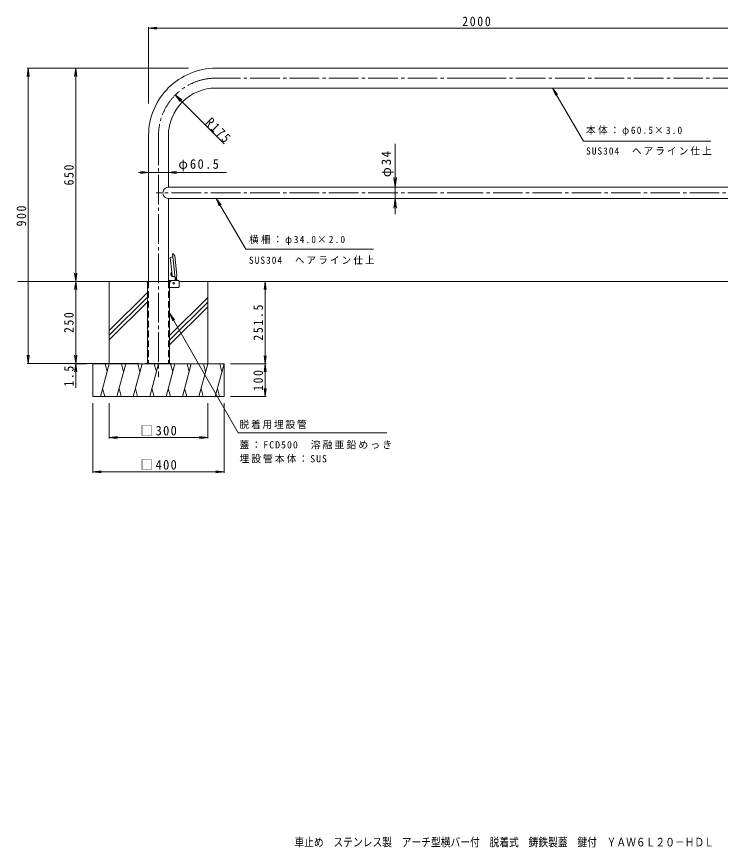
# Model space of a CAD drawing. Units: millimetres, scale not verified. Extents: x -1773 to 1813, y -1387 to 1146.
# Drawn here: x -1773 to 372, y -1387 to 1146 of the extents above; entities that cross this region are included whole.
import ezdxf
from ezdxf.enums import TextEntityAlignment as Align

# ---------------------------------------------------------------- set-up
doc = ezdxf.new("R2010")
doc.units = ezdxf.units.MM
doc.header["$LTSCALE"] = 10
doc.linetypes.add('CHAIN2', pattern=[12, 9, -1, 1, -1])
doc.linetypes.add('DASHED2', pattern=[3, 2, -1])
for name, color, linetype, lineweight in [('C-0', 4, 'Continuous', 9), ('C-1', 7, 'Continuous', 9), ('C-2', 3, 'Continuous', 9), ('C-3', 3, 'DASHED2', 9), ('C-4', 7, 'Continuous', 9), ('C-5', 7, 'Continuous', 9), ('C-6', 2, 'Continuous', 9), ('C-9', 7, 'Continuous', 9), ('C-B', 2, 'Continuous', 9), ('C-E', 6, 'Continuous', 5)]:
    doc.layers.add(name, color=color, linetype=linetype, lineweight=lineweight)
doc.layers.add('F-F_F-Fﾚｲﾔ', color=2, linetype='Continuous')
doc.styles.add('ＭＳ ゴシック', font='')
doc.styles.get('ＭＳ ゴシック').set_extended_font_data('MS Gothic')

msp = doc.modelspace()

# ---------------------------------------------------------------- linework, layer by layer
at = {"layer": 'C-0', "color": 7, "linetype": 'CHAIN2'}
for p, q in [((-370.96, 958.61), (-1165.71, 958.61)), ((-370.96, 958.61), (423.79, 958.61)), ((-1340.71, 783.61), (-1340.71, 46.96)), ((-370.96, 608.86), (-1348.3, 608.86)), ((609.25, 608.86), (-370.96, 608.86))]:
    msp.add_line(p, q, dxfattribs=at)
at = {"layer": 'C-0'}
for p, q in [((-1298.16, 413.75), (-1305.15, 412.12)), ((-1290.33, 347.66), (-1298.25, 423.05)), ((-1298, 423.27), (-1295.62, 422.62)), ((-1295.62, 422.62), (-1291.01, 416.27)), ((-1284.79, 357.17), (-1291.01, 416.27)), ((-1284.79, 357.17), (-1285.98, 354.08)), ((-1378.21, 338.86), (-1340.71, 338.86)), ((-1378.21, 338.86), (-1378.21, 337.36)), ((-1378.21, 338.86), (-1378.21, 337.36)), ((-1374.71, 337.36), (-1378.21, 337.36)), ((-1374.71, 337.36), (-1374.71, 88.86)), ((-1303.21, 338.86), (-1340.71, 338.86)), ((-1306.71, 337.36), (-1306.71, 88.86)), ((-1303.21, 337.36), (-1306.71, 337.36)), ((-1303.21, 338.86), (-1303.21, 337.36)), ((-1291.84, 353.6), (-1299.01, 353.74))]:
    msp.add_line(p, q, dxfattribs=at)
at = {"layer": 'C-0', "linetype": 'DASHED2'}
for p, q in [((-1373.21, 337.36), (-1373.21, 88.86)), ((-1308.21, 337.36), (-1308.21, 88.86))]:
    msp.add_line(p, q, dxfattribs=at)
at = {"layer": 'C-0'}
msp.add_lwpolyline([(-1305.15, 412.12), (-1300.36, 366.52), (-1300.35, 366.47)], dxfattribs=at)
at = {"layer": 'C-0', "color": 7, "linetype": 'CHAIN2'}
msp.add_arc((-1165.71, 783.61), 175, 89.99976, 180, dxfattribs=at)
at = {"layer": 'C-0'}
for centre, radius, start, end in [((-1298.06, 423.07), 0.2, 74.79398, 186), ((-1298.38, 414.72), 1, 283.12502, 6), ((-1291.85, 352.6), 1, 6, 88.87498), ((-1290.13, 347.68), 0.2, 186, 297.20602)]:
    msp.add_arc(centre, radius, start, end, dxfattribs=at)
at = {"layer": 'C-0', "linetype": 'DASHED2'}
for centre, start, end in [((-1374.71, 337.36), 0, 90), ((-1306.71, 337.36), 90, 180)]:
    msp.add_arc(centre, 1.5, start, end, dxfattribs=at)
at = {"layer": 'C-1', "color": 4}
for p, q in [((-1300.35, 366.47), (-1299.01, 353.74)), ((-1287.89, 349.11), (-1290.04, 347.5)), ((-1285.98, 354.08), (-1287.89, 349.11))]:
    msp.add_line(p, q, dxfattribs=at)
at = {"layer": 'C-1', "color": 3}
for p, q in [((-1279.46, 341.16), (-1310.46, 341.16)), ((-1277.96, 322.16), (-1277.96, 339.66)), ((-1279.46, 320.66), (-1306.71, 320.66))]:
    msp.add_line(p, q, dxfattribs=at)
at = {"layer": 'C-1'}
for p, q in [((-1300.71, 88.86), (-1380.71, 88.86)), ((-1380.71, 88.86), (-1380.71, 87.36)), ((-1353.21, 88.86), (-1353.21, 87.36)), ((-1328.21, 88.86), (-1328.21, 87.36)), ((-1300.71, 88.86), (-1300.71, 87.36))]:
    msp.add_line(p, q, dxfattribs=at)
at = {"layer": 'C-1', "color": 3}
for centre, start, end in [((-1279.46, 339.66), 0, 90), ((-1279.46, 322.16), 270, 0)]:
    msp.add_arc(centre, 1.5, start, end, dxfattribs=at)
at = {"layer": 'C-2'}
for p, q in [((-370.96, 988.86), (-1165.71, 988.86)), ((-370.96, 988.86), (423.79, 988.86)), ((-370.96, 928.36), (-1165.71, 928.36)), ((-370.96, 928.36), (423.79, 928.36)), ((-1370.96, 783.61), (-1370.96, 338.86)), ((-1310.46, 783.61), (-1310.46, 625.86)), ((-370.96, 625.86), (-1310.46, 625.86)), ((-370.96, 625.86), (568.54, 625.86)), ((-1310.46, 591.86), (-370.96, 591.86)), ((-1310.46, 591.86), (-1310.46, 338.86)), ((568.54, 591.86), (-370.96, 591.86))]:
    msp.add_line(p, q, dxfattribs=at)
for centre, radius, start, end in [((-1165.71, 783.61), 205.25, 89.99977, 180), ((-1165.71, 783.61), 144.75, 89.9998, 180), ((-1310.46, 608.86), 17, 89.99959, 270)]:
    msp.add_arc(centre, radius, start, end, dxfattribs=at)
at = {"layer": 'C-3'}
for p, q in [((-1370.96, 338.86), (-1370.96, 88.86)), ((-1310.46, 338.86), (-1310.46, 88.86))]:
    msp.add_line(p, q, dxfattribs=at)
at = {"layer": 'C-4'}
for p, q in [((-1370.96, 1110.75), (-1346.17, 1114.01)), ((-1370.96, 1113.75), (-1370.96, 881.38)), ((-1370.96, 1110.75), (629.04, 1110.75)), ((-1370.96, 1110.75), (-1346.17, 1107.49)), ((-1737.9, 988.86), (-1741.16, 964.07)), ((-1740.9, 988.86), (-1248.99, 988.86)), ((-1737.9, 988.86), (-1737.9, 88.86)), ((-1737.9, 988.86), (-1734.63, 964.07)), ((-1593.13, 988.86), (-1596.4, 964.07)), ((-1593.13, 988.86), (-1593.13, 338.86)), ((-1593.13, 988.86), (-1589.87, 964.07)), ((-1289.45, 907.35), (-1269.62, 892.14)), ((-618.85, 758.44), (-618.85, 543.81)), ((-1133.36, 671.22), (-1401.42, 671.22)), ((-1370.96, 671.22), (-1395.74, 674.48)), ((-1370.96, 671.22), (-1395.74, 667.95)), ((-1370.96, 671.22), (-1370.96, 669.42)), ((-1310.46, 671.22), (-1285.67, 674.48)), ((-1310.46, 671.22), (-1310.46, 669.42)), ((-1310.46, 671.22), (-1285.67, 667.95)), ((-618.85, 625.86), (-622.77, 655.6)), ((-618.85, 625.86), (-614.94, 655.6)), ((-618.85, 625.86), (-615.85, 625.86)), ((-618.85, 591.86), (-622.77, 562.12)), ((-618.85, 591.86), (-615.85, 591.86)), ((-618.85, 591.86), (-614.94, 562.12)), ((-1593.13, 338.86), (-1596.4, 363.65)), ((-1593.13, 338.86), (-1589.87, 363.65)), ((-1593.13, 338.86), (-1596.4, 314.08)), ((-1593.13, 338.86), (-1589.87, 314.08)), ((-1593.13, 338.86), (-1593.13, 14.5)), ((-1015.79, 338.86), (-1019.05, 314.08)), ((-1015.79, 338.86), (-1015.79, 87.36)), ((-1015.79, 338.86), (-1012.52, 314.08)), ((-1737.9, 88.86), (-1741.16, 113.65)), ((-1737.9, 88.86), (-1734.63, 113.65)), ((-1593.13, 88.86), (-1596.4, 113.65)), ((-1593.13, 88.86), (-1589.87, 113.65)), ((-1015.79, 87.36), (-1019.05, 112.15)), ((-1015.79, 87.36), (-1012.52, 112.15)), ((-1740.9, 88.86), (-1400.71, 88.86)), ((-1593.13, 87.36), (-1596.4, 62.58)), ((-1596.13, 87.36), (-1560.71, 87.36)), ((-1593.13, 87.36), (-1589.87, 62.58)), ((-1012.79, 87.36), (-1120.71, 87.36)), ((-1015.79, 87.36), (-1019.05, 62.58)), ((-1015.79, 87.36), (-1015.79, -12.64)), ((-1015.79, 87.36), (-1012.52, 62.58)), ((-1015.79, -12.64), (-1019.05, 12.15)), ((-1015.79, -12.64), (-1012.52, 12.15)), ((-1012.79, -12.64), (-1120.71, -12.64)), ((-1540.71, -244.74), (-1540.71, -32.64)), ((-1490.71, -140.63), (-1490.71, -32.64)), ((-1190.71, -140.63), (-1190.71, -32.64)), ((-1140.71, -244.74), (-1140.71, -32.64)), ((-1490.71, -137.63), (-1465.92, -134.37)), ((-1490.71, -137.63), (-1190.71, -137.63)), ((-1490.71, -137.63), (-1465.92, -140.89)), ((-1190.71, -137.63), (-1215.49, -134.37)), ((-1190.71, -137.63), (-1215.49, -140.89)), ((-1540.71, -241.74), (-1515.92, -238.48)), ((-1540.71, -241.74), (-1140.71, -241.74)), ((-1540.71, -241.74), (-1515.92, -245.01)), ((-1140.71, -241.74), (-1165.49, -238.48)), ((-1140.71, -241.74), (-1165.49, -245.01))]:
    msp.add_line(p, q, dxfattribs=at)
msp.add_lwpolyline([(-1140.26, 758.07), (-1289.45, 907.35), (-1274.23, 887.52)], dxfattribs=at)
at = {"layer": 'C-5'}
for p, q in [((-138.94, 928.36), (-123.72, 908.53)), ((-138.94, 928.36), (-129.37, 905.26)), ((-138.94, 928.36), (-45.36, 766.27)), ((-45.36, 766.27), (343.01, 766.27)), ((-1165.11, 591.86), (-1074.9, 436.6)), ((-1165.11, 591.86), (-1149.89, 572.03)), ((-1165.11, 591.86), (-1155.54, 568.76)), ((-1074.9, 436.6), (-684.76, 436.6)), ((-1306.71, 241.72), (-1097.6, -123.07)), ((-1306.71, 241.72), (-1291.49, 221.88)), ((-1306.71, 241.72), (-1297.14, 218.62)), ((-644.03, -123.07), (-1097.6, -123.07))]:
    msp.add_line(p, q, dxfattribs=at)
at = {"layer": 'C-6'}
for p, q in [((-1302.45, 363.48), (-1303.16, 362.6)), ((-1303.16, 362.6), (-1301.97, 362.73)), ((-1302.7, 358.23), (-1303.16, 362.6)), ((-1302.7, 358.23), (-1301.51, 358.35)), ((-1301.82, 357.51), (-1302.7, 358.23)), ((-1302.45, 363.48), (-1302.05, 363.52)), ((-1301.82, 357.51), (-1301.43, 357.56)), ((-1284.82, 341.16), (-1286.14, 353.67))]:
    msp.add_line(p, q, dxfattribs=at)
at = {"layer": 'C-9'}
for p, q in [((-1289.65, 341.16), (-1290.33, 347.66)), ((-1286.43, 341.16), (-1287.4, 350.39))]:
    msp.add_line(p, q, dxfattribs=at)
at = {"layer": 'C-B'}
for p, q in [((-1302.26, 365.51), (-1301.91, 366.3)), ((-1302.26, 365.51), (-1301.22, 355.57)), ((-1301.91, 366.3), (-1300.35, 366.47)), ((-1301.22, 355.57), (-1300.71, 354.87)), ((-1300.71, 354.87), (-1299.15, 355.03))]:
    msp.add_line(p, q, dxfattribs=at)
at = {"layer": 'C-E'}
for p, q in [((-1378.21, 338.86), (-1769.14, 338.86)), ((-1490.71, 87.36), (-1490.71, 338.86)), ((-1277.96, 338.86), (536.04, 338.86)), ((-1190.71, 87.36), (-1190.71, 338.86)), ((-1374.71, 304.67), (-1490.71, 188.67)), ((-1374.71, 290.53), (-1490.71, 174.53)), ((-1190.71, 289.79), (-1306.71, 173.79)), ((-1374.71, 276.39), (-1490.71, 160.39)), ((-1190.71, 275.65), (-1306.71, 159.65)), ((-1190.71, 261.5), (-1306.71, 145.5)), ((-1540.71, 87.36), (-1140.71, 87.36)), ((-1540.71, -12.64), (-1540.71, 87.36)), ((-1490.71, 87.36), (-1517.5, -12.64)), ((-1503.76, 87.36), (-1497.23, 63.01)), ((-1440.71, 87.36), (-1467.5, -12.64)), ((-1453.76, 87.36), (-1447.23, 63.01)), ((-1390.71, 87.36), (-1417.5, -12.64)), ((-1403.76, 87.36), (-1397.23, 63.01)), ((-1340.71, 87.36), (-1367.5, -12.64)), ((-1353.76, 87.36), (-1347.23, 63.01)), ((-1290.71, 87.36), (-1317.5, -12.64)), ((-1303.76, 87.36), (-1297.23, 63.01)), ((-1240.71, 87.36), (-1267.5, -12.64)), ((-1253.76, 87.36), (-1247.23, 63.01)), ((-1190.71, 87.36), (-1217.5, -12.64)), ((-1203.76, 87.36), (-1197.23, 63.01)), ((-1140.71, 87.36), (-1167.5, -12.64)), ((-1153.76, 87.36), (-1147.23, 63.01)), ((-1140.71, -12.64), (-1140.71, 87.36)), ((-1504.45, -12.64), (-1510.98, 11.71)), ((-1454.45, -12.64), (-1460.98, 11.71)), ((-1404.45, -12.64), (-1410.98, 11.71)), ((-1354.45, -12.64), (-1360.98, 11.71)), ((-1304.45, -12.64), (-1310.98, 11.71)), ((-1254.45, -12.64), (-1260.98, 11.71)), ((-1204.45, -12.64), (-1210.98, 11.71)), ((-1154.45, -12.64), (-1160.98, 11.71)), ((-1540.71, -12.64), (-1140.71, -12.64))]:
    msp.add_line(p, q, dxfattribs=at)
at = {"layer": 'C-E', "color": 4, "lineweight": 9}
msp.add_circle((-1294.36, 333.36), 2.5, dxfattribs=at)

# ---------------------------------------------------------------- texts
at = {"layer": 'C-4', "color": 2, "char_height": 29.33, "attachment_point": 7, "style": 'ＭＳ ゴシック'}
for s, insert in [('\\T1.28;\\W0.9;2000', (-414.71, 1116.75)), ('\\T1.22;\\W0.95;φ60.5', (-1280, 674.22)), ('\\T1.21;\\W0.95;□300', (-1395.71, -131.63)), ('\\T1.21;\\W0.95;□400', (-1395.71, -235.74))]:
    msp.add_mtext(s, dxfattribs=dict(at, insert=insert))
for s, insert, rotation in [('\\T1.28;\\W0.9;R175', (-1200.5, 820.42), 315), ('\\T1.19;φ34', (-623.85, 656.65), 90), ('\\T1.27;\\W0.9;650', (-1599.13, 631.36), 90), ('\\T1.27;\\W0.9;900', (-1743.9, 506.36), 90), ('\\T1.28;\\W0.9;251.5', (-1021.79, 158.11), 90), ('\\T1.27;\\W0.9;250', (-1599.13, 181.36), 90), ('\\T1.27;\\W0.9;1.5', (-1599.13, 18.01), 90), ('\\T1.27;\\W0.9;100', (-1021.79, 4.86), 90)]:
    msp.add_mtext(s, dxfattribs=dict(at, insert=insert, rotation=rotation))
at = {"layer": 'C-5', "char_height": 21.99, "attachment_point": 7, "style": 'ＭＳ ゴシック'}
for s, insert in [('\\T1.25;\\W0.95;本体：φ60.5×3.0', (-36.99, 782.87)), ('\\T1.22;\\W0.95;SUS304\u3000ヘアライン仕上', (-36.99, 723.12)), ('\\T1.25;\\W0.95;横柵：φ34.0×2.0', (-1064.76, 449.74)), ('\\T1.22;\\W0.95;SUS304\u3000ヘアライン仕上', (-1064.76, 390)), ('\\T1.17;脱着用埋設管', (-1094.03, -111.21)), ('\\T1.21;蓋：FCD500\u3000溶融亜鉛めっき', (-1094.03, -173)), ('\\T1.2;埋設管本体：SUS', (-1094.03, -215.54))]:
    msp.add_mtext(s, dxfattribs=dict(at, insert=insert))
at = {"layer": 'F-F_F-Fﾚｲﾔ', "style": 'ＭＳ ゴシック', "width": 0.85}
msp.add_text('車止め\u3000ステンレス製\u3000アーチ型横バー付\u3000脱着式\u3000鋳鉄製蓋\u3000鍵付\u3000ＹＡＷ６Ｌ２０－ＨＤＬ', height=25.66, dxfattribs=at).set_placement((-926.36, -1391.94), align=Align.BOTTOM_LEFT)

doc.saveas('drawing.dxf')
